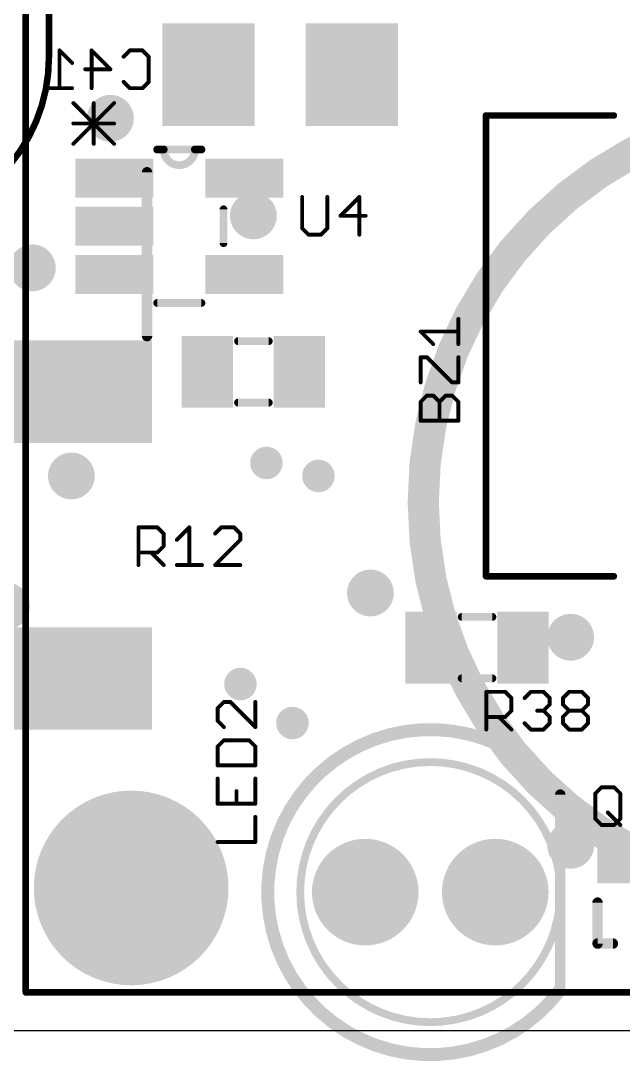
# Model space of a CAD drawing. Extents: x 0 to 96, y -11 to 42.
# Drawn here: x 33.56 to 45.32, y 9.4 to 29.72 of the extents above; entities that cross this region are included whole.
import ezdxf

# ---------------------------------------------------------------- set-up
doc = ezdxf.new("R2010")
doc.units = 0
for name, color, linetype in [('17', 82, 'CONTINUOUS'), ('18', 82, 'CONTINUOUS'), ('20', 7, 'CONTINUOUS'), ('21', 253, 'CONTINUOUS'), ('22', 253, 'CONTINUOUS'), ('29', 253, 'CONTINUOUS')]:
    doc.layers.add(name, color=color, linetype=linetype)

# ---------------------------------------------------------------- blocks, each defined once
blk = doc.blocks.new('RECT')
blk.add_solid([(-0.5, -0.5), (0.5, -0.5), (-0.5, 0.5), (0.5, 0.5)])
blk = doc.blocks.new('ROUNDP')
at = {"const_width": 0.5}
blk.add_lwpolyline([(0, -0.25, 1), (0, 0.25, 1), (0, -0.25)], format="xyb", dxfattribs=at)
blk = doc.blocks.new('ROUNDV')
at = {"const_width": 0.5}
blk.add_lwpolyline([(0, -0.25, 1), (0, 0.25, 1), (0, -0.25)], format="xyb", dxfattribs=at)

msp = doc.modelspace()

# ---------------------------------------------------------------- linework, layer by layer
at = {"layer": '20'}
msp.add_line((29.35, 10), (74.81, 10), dxfattribs=at)
at = {"layer": '21'}
for points, const_width in [([(33.652, 38.542), (33.652, 10.742)], 0.127), ([(34.1056, 32.9438), (34.1056, 29.0068)], 0.127), ([(34.5821, 28.1102), (35.3786, 27.3136)], 0.0762), ([(34.5821, 27.3136), (35.3786, 28.1102)], 0.0762), ([(34.9804, 27.3136), (34.9804, 28.1102)], 0.0762), ([(42.6424, 18.868), (42.6424, 27.868)], 0.127), ([(42.6424, 27.868), (45.1424, 27.868)], 0.127), ([(34.5821, 27.7119), (35.3786, 27.7119)], 0.0762), ([(36.3474, 27.2034), (36.2204, 27.2034)], 0.1524), ([(36.957, 27.2034), (36.3474, 27.2034)], 0.1524), ([(37.084, 27.2034), (36.957, 27.2034)], 0.1524), ([(39.0525, 26.2769), (39.0525, 25.6626)], 0.0762), ([(39.544, 25.6626), (39.544, 26.2769)], 0.0762), ([(40.1695, 26.2769), (39.8009, 25.9083)], 0.0762), ([(40.1695, 25.5397), (40.1695, 26.2769)], 0.0762), ([(37.5158, 25.3746), (37.5158, 26.035)], 0.1524), ([(39.8009, 25.9083), (40.2924, 25.9083)], 0.0762), ([(39.0525, 25.6626), (39.1754, 25.5397)], 0.0762), ([(39.4211, 25.5397), (39.544, 25.6626)], 0.0762), ([(39.1754, 25.5397), (39.4211, 25.5397)], 0.0762), ([(36.2204, 24.2062), (37.084, 24.2062)], 0.1524), ([(42.1043, 23.4029), (42.1043, 23.8944)], 0.0762), ([(41.6128, 23.4029), (41.3671, 23.6487)], 0.0762), ([(41.3671, 23.6487), (42.1043, 23.6487)], 0.0762), ([(38.4, 23.46), (37.8, 23.46)], 0.1524), ([(41.3671, 22.6545), (41.3671, 23.146)], 0.0762), ([(41.3671, 23.146), (41.4899, 23.146)], 0.0762), ([(41.4899, 23.146), (41.9814, 22.6545)], 0.0762), ([(42.1043, 22.6545), (42.1043, 23.146)], 0.0762), ([(41.9814, 22.6545), (42.1043, 22.6545)], 0.0762), ([(41.3671, 22.2747), (41.4899, 22.3976)], 0.0762), ([(41.4899, 22.3976), (41.6128, 22.3976)], 0.0762), ([(41.6128, 22.3976), (41.7357, 22.2747)], 0.0762), ([(41.7357, 22.2747), (41.8586, 22.3976)], 0.0762), ([(41.8586, 22.3976), (41.9814, 22.3976)], 0.0762), ([(41.9814, 22.3976), (42.1043, 22.2747)], 0.0762), ([(38.4, 22.26), (37.8, 22.26)], 0.1524), ([(41.3671, 21.9061), (41.3671, 22.2747)], 0.0762), ([(41.7357, 21.9061), (41.7357, 22.2747)], 0.0762), ([(42.1043, 22.2747), (42.1043, 21.9061)], 0.0762), ([(42.1043, 21.9061), (41.3671, 21.9061)], 0.0762), ([(35.8548, 19.0881), (35.8548, 19.8253)], 0.0762), ([(35.8548, 19.8253), (36.2234, 19.8253)], 0.0762), ([(36.2234, 19.8253), (36.3462, 19.7025)], 0.0762), ([(36.3462, 19.7025), (36.3462, 19.4567)], 0.0762), ([(36.6032, 19.5796), (36.8489, 19.8253)], 0.0762), ([(36.8489, 19.8253), (36.8489, 19.0881)], 0.0762), ([(37.4745, 19.8253), (37.3516, 19.7025)], 0.0762), ([(37.7202, 19.8253), (37.4745, 19.8253)], 0.0762), ([(37.8431, 19.7025), (37.7202, 19.8253)], 0.0762), ([(37.8431, 19.5796), (37.8431, 19.7025)], 0.0762), ([(37.3516, 19.0881), (37.8431, 19.5796)], 0.0762), ([(36.2234, 19.3338), (35.8548, 19.3338)], 0.0762), ([(36.1005, 19.3338), (36.3462, 19.0881)], 0.0762), ([(36.3462, 19.4567), (36.2234, 19.3338)], 0.0762), ([(36.6032, 19.0881), (37.0947, 19.0881)], 0.0762), ([(37.8431, 19.0881), (37.3516, 19.0881)], 0.0762), ([(42.6424, 18.868), (45.1424, 18.868)], 0.127), ([(42.7688, 18.0752), (42.1688, 18.0752)], 0.1524), ([(42.7688, 16.8752), (42.1688, 16.8752)], 0.1524), ([(42.6493, 15.875), (42.6493, 16.6122)], 0.0762), ([(42.6493, 16.6122), (43.0179, 16.6122)], 0.0762), ([(43.0179, 16.6122), (43.1407, 16.4894)], 0.0762), ([(43.1407, 16.4894), (43.1407, 16.2436)], 0.0762), ([(43.3977, 16.4894), (43.5205, 16.6122)], 0.0762), ([(43.5205, 16.6122), (43.7663, 16.6122)], 0.0762), ([(43.7663, 16.6122), (43.8892, 16.4894)], 0.0762), ([(43.8892, 16.4894), (43.8892, 16.3665)], 0.0762), ([(44.1461, 16.4894), (44.269, 16.6122)], 0.0762), ([(44.1461, 16.3665), (44.1461, 16.4894)], 0.0762), ([(44.269, 16.6122), (44.5147, 16.6122)], 0.0762), ([(44.5147, 16.6122), (44.6376, 16.4894)], 0.0762), ([(44.6376, 16.4894), (44.6376, 16.3665)], 0.0762), ([(37.5237, 16.4146), (37.4009, 16.2918)], 0.0762), ([(37.4009, 16.2918), (37.4009, 16.046)], 0.0762), ([(37.6466, 16.4146), (37.5237, 16.4146)], 0.0762), ([(38.1381, 15.9231), (37.6466, 16.4146)], 0.0762), ([(38.1381, 16.4146), (38.1381, 15.9231)], 0.0762), ([(43.1407, 16.2436), (43.0179, 16.1207)], 0.0762), ([(43.7663, 16.2436), (43.6434, 16.2436)], 0.0762), ([(43.8892, 16.3665), (43.7663, 16.2436)], 0.0762), ([(43.7663, 16.2436), (43.8892, 16.1207)], 0.0762), ([(44.269, 16.2436), (44.1461, 16.3665)], 0.0762), ([(44.1461, 16.1207), (44.269, 16.2436)], 0.0762), ([(44.269, 16.2436), (44.5147, 16.2436)], 0.0762), ([(44.6376, 16.3665), (44.5147, 16.2436)], 0.0762), ([(44.5147, 16.2436), (44.6376, 16.1207)], 0.0762), ([(37.4009, 16.046), (37.5237, 15.9231)], 0.0762), ([(43.0179, 16.1207), (42.6493, 16.1207)], 0.0762), ([(42.895, 16.1207), (43.1407, 15.875)], 0.0762), ([(43.8892, 16.1207), (43.8892, 15.9979)], 0.0762), ([(44.1461, 15.9979), (44.1461, 16.1207)], 0.0762), ([(44.6376, 16.1207), (44.6376, 15.9979)], 0.0762), ([(43.5205, 15.875), (43.3977, 15.9979)], 0.0762), ([(43.7663, 15.875), (43.5205, 15.875)], 0.0762), ([(43.8892, 15.9979), (43.7663, 15.875)], 0.0762), ([(44.269, 15.875), (44.1461, 15.9979)], 0.0762), ([(44.5147, 15.875), (44.269, 15.875)], 0.0762), ([(44.6376, 15.9979), (44.5147, 15.875)], 0.0762), ([(37.5237, 15.6662), (37.4009, 15.5433)], 0.0762), ([(38.0152, 15.6662), (37.5237, 15.6662)], 0.0762), ([(38.1381, 15.5433), (38.0152, 15.6662)], 0.0762), ([(37.4009, 15.5433), (37.4009, 15.1747)], 0.0762), ([(38.1381, 15.1747), (38.1381, 15.5433)], 0.0762), ([(37.4009, 15.1747), (38.1381, 15.1747)], 0.0762), ([(37.4009, 14.9178), (37.4009, 14.4263)], 0.0762), ([(38.1381, 14.4263), (38.1381, 14.9178)], 0.0762), ([(37.7695, 14.4263), (37.7695, 14.6721)], 0.0762), ([(44.0944, 10.795), (44.0944, 14.605)], 0.2032), ([(44.7772, 14.6241), (44.9, 14.7469)], 0.0762), ([(44.7772, 14.1326), (44.7772, 14.6241)], 0.0762), ([(44.9, 14.7469), (45.1458, 14.7469)], 0.0762), ([(45.1458, 14.7469), (45.2687, 14.6241)], 0.0762), ([(45.2687, 14.6241), (45.2687, 14.1326)], 0.0762), ([(37.4009, 14.4263), (38.1381, 14.4263)], 0.0762), ([(45.0229, 14.2554), (45.2687, 14.0097)], 0.0762), ([(38.1381, 13.6779), (38.1381, 14.1694)], 0.0762), ([(44.9, 14.0097), (44.7772, 14.1326)], 0.0762), ([(45.1458, 14.0097), (44.9, 14.0097)], 0.0762), ([(45.2687, 14.1326), (45.1458, 14.0097)], 0.0762), ([(37.4009, 13.6779), (38.1381, 13.6779)], 0.0762), ([(44.8232, 11.6952), (44.8232, 12.4952)], 0.2032), ([(45.1232, 11.6952), (44.8232, 11.6952)], 0.2032), ([(33.652, 10.742), (60.952, 10.742)], 0.127)]:
    msp.add_lwpolyline(points, dxfattribs=dict(at, const_width=const_width))
for points, const_width in [([(30.8356, 25.7368, 0.4142), (34.1056, 29.0068)], 0.127), ([(34.1374, 29.0068, 1), (34.0739, 29.0068)], 0.0635), ([(34.0739, 29.0068, 1), (34.1374, 29.0068)], 0.0635), ([(34.5956, 28.1237, 1), (34.5686, 28.0967)], 0.0381), ([(34.9994, 28.1102, 1), (34.9613, 28.1102)], 0.0381), ([(35.3921, 28.0967, 1), (35.3652, 28.1237)], 0.0381), ([(42.6742, 27.868, 1), (42.6106, 27.868)], 0.0635), ([(42.6424, 27.8998, 1), (42.6424, 27.8363)], 0.0635), ([(45.1424, 27.8363, 1), (45.1424, 27.8998)], 0.0635), ([(34.5821, 27.731, 1), (34.5821, 27.6929)], 0.0381), ([(35.3786, 27.6929, 1), (35.3786, 27.731)], 0.0381), ([(34.5686, 27.3271, 1), (34.5956, 27.3002)], 0.0381), ([(34.9613, 27.3136, 1), (34.9994, 27.3136)], 0.0381), ([(35.3652, 27.3002, 1), (35.3921, 27.3271)], 0.0381), ([(36.2204, 27.2415, 1), (36.2204, 27.1653)], 0.0762), ([(36.3474, 27.2415, 1), (36.3474, 27.1653)], 0.0762), ([(36.3474, 27.2034, 1), (36.957, 27.2034)], 0.1524), ([(36.3855, 27.2034, 1), (36.3093, 27.2034)], 0.0762), ([(36.3474, 27.1653, 1), (36.3474, 27.2415)], 0.0762), ([(36.957, 27.2415, 1), (36.957, 27.1653)], 0.0762), ([(36.9951, 27.2034, 1), (36.9189, 27.2034)], 0.0762), ([(36.957, 27.1653, 1), (36.957, 27.2415)], 0.0762), ([(37.084, 27.1653, 1), (37.084, 27.2415)], 0.0762), ([(39.0716, 26.2769, 1), (39.0335, 26.2769)], 0.0381), ([(39.563, 26.2769, 1), (39.5249, 26.2769)], 0.0381), ([(40.1886, 26.2769, 1), (40.1505, 26.2769)], 0.0381), ([(40.183, 26.2635, 1), (40.1561, 26.2904)], 0.0381), ([(37.5539, 26.035, 1), (37.4777, 26.035)], 0.0762), ([(39.8009, 25.9274, 1), (39.8009, 25.8893)], 0.0381), ([(39.7874, 25.9218, 1), (39.8144, 25.8948)], 0.0381), ([(40.2924, 25.8893, 1), (40.2924, 25.9274)], 0.0381), ([(39.066, 25.676, 1), (39.039, 25.6491)], 0.0381), ([(39.0335, 25.6626, 1), (39.0716, 25.6626)], 0.0381), ([(39.5249, 25.6626, 1), (39.563, 25.6626)], 0.0381), ([(39.5575, 25.6491, 1), (39.5305, 25.676)], 0.0381), ([(37.4777, 25.3746, 1), (37.5539, 25.3746)], 0.0762), ([(39.1754, 25.5587, 1), (39.1754, 25.5206)], 0.0381), ([(39.1619, 25.5262, 1), (39.1888, 25.5532)], 0.0381), ([(39.4076, 25.5532, 1), (39.4346, 25.5262)], 0.0381), ([(39.4211, 25.5206, 1), (39.4211, 25.5587)], 0.0381), ([(40.1505, 25.5397, 1), (40.1886, 25.5397)], 0.0381), ([(36.2204, 24.2443, 1), (36.2204, 24.1681)], 0.0762), ([(37.084, 24.1681, 1), (37.084, 24.2443)], 0.0762), ([(42.1234, 23.8944, 1), (42.0853, 23.8944)], 0.0381), ([(41.3805, 23.6621, 1), (41.3536, 23.6352)], 0.0381), ([(41.3671, 23.6677, 1), (41.3671, 23.6296)], 0.0381), ([(42.1043, 23.6296, 1), (42.1043, 23.6677)], 0.0381), ([(37.8, 23.4981, 1), (37.8, 23.4219)], 0.0762), ([(38.4, 23.4219, 1), (38.4, 23.4981)], 0.0762), ([(41.5993, 23.3895, 1), (41.6263, 23.4164)], 0.0381), ([(42.0853, 23.4029, 1), (42.1234, 23.4029)], 0.0381), ([(41.3861, 23.146, 1), (41.348, 23.146)], 0.0381), ([(41.3671, 23.1651, 1), (41.3671, 23.127)], 0.0381), ([(41.5034, 23.1595, 1), (41.4765, 23.1325)], 0.0381), ([(41.4899, 23.127, 1), (41.4899, 23.1651)], 0.0381), ([(42.1234, 23.146, 1), (42.0853, 23.146)], 0.0381), ([(41.348, 22.6545, 1), (41.3861, 22.6545)], 0.0381), ([(41.9814, 22.6736, 1), (41.9814, 22.6355)], 0.0381), ([(41.968, 22.641, 1), (41.9949, 22.668)], 0.0381), ([(42.0853, 22.6545, 1), (42.1234, 22.6545)], 0.0381), ([(42.1043, 22.6355, 1), (42.1043, 22.6736)], 0.0381), ([(41.4899, 22.4166, 1), (41.4899, 22.3785)], 0.0381), ([(41.5034, 22.3841, 1), (41.4765, 22.4111)], 0.0381), ([(41.6263, 22.4111, 1), (41.5993, 22.3841)], 0.0381), ([(41.6128, 22.3785, 1), (41.6128, 22.4166)], 0.0381), ([(41.8586, 22.4166, 1), (41.8586, 22.3785)], 0.0381), ([(41.872, 22.3841, 1), (41.8451, 22.4111)], 0.0381), ([(41.9949, 22.4111, 1), (41.968, 22.3841)], 0.0381), ([(41.9814, 22.3785, 1), (41.9814, 22.4166)], 0.0381), ([(37.8, 22.2981, 1), (37.8, 22.2219)], 0.0762), ([(38.4, 22.2219, 1), (38.4, 22.2981)], 0.0762), ([(41.3861, 22.2747, 1), (41.348, 22.2747)], 0.0381), ([(41.3536, 22.2882, 1), (41.3805, 22.2612)], 0.0381), ([(41.7547, 22.2747, 1), (41.7166, 22.2747)], 0.0381), ([(41.7222, 22.2882, 1), (41.7492, 22.2612)], 0.0381), ([(41.7222, 22.2612, 1), (41.7492, 22.2882)], 0.0381), ([(42.1234, 22.2747, 1), (42.0853, 22.2747)], 0.0381), ([(42.0908, 22.2612, 1), (42.1178, 22.2882)], 0.0381), ([(41.348, 21.9061, 1), (41.3861, 21.9061)], 0.0381), ([(41.3671, 21.9252, 1), (41.3671, 21.8871)], 0.0381), ([(41.7166, 21.9061, 1), (41.7547, 21.9061)], 0.0381), ([(42.0853, 21.9061, 1), (42.1234, 21.9061)], 0.0381), ([(42.1043, 21.8871, 1), (42.1043, 21.9252)], 0.0381), ([(35.8548, 19.8444, 1), (35.8548, 19.8063)], 0.0381), ([(35.8738, 19.8253, 1), (35.8357, 19.8253)], 0.0381), ([(36.2368, 19.8388, 1), (36.2099, 19.8119)], 0.0381), ([(36.2234, 19.8063, 1), (36.2234, 19.8444)], 0.0381), ([(36.3653, 19.7025, 1), (36.3272, 19.7025)], 0.0381), ([(36.3328, 19.689, 1), (36.3597, 19.7159)], 0.0381), ([(36.868, 19.8253, 1), (36.8299, 19.8253)], 0.0381), ([(36.8624, 19.8119, 1), (36.8354, 19.8388)], 0.0381), ([(37.3381, 19.7159, 1), (37.3651, 19.689)], 0.0381), ([(37.4745, 19.8444, 1), (37.4745, 19.8063)], 0.0381), ([(37.4879, 19.8119, 1), (37.461, 19.8388)], 0.0381), ([(37.7337, 19.8388, 1), (37.7067, 19.8119)], 0.0381), ([(37.7202, 19.8063, 1), (37.7202, 19.8444)], 0.0381), ([(37.8621, 19.7025, 1), (37.824, 19.7025)], 0.0381), ([(37.8296, 19.689, 1), (37.8565, 19.7159)], 0.0381), ([(36.5897, 19.5931, 1), (36.6166, 19.5661)], 0.0381), ([(37.824, 19.5796, 1), (37.8621, 19.5796)], 0.0381), ([(37.8565, 19.5661, 1), (37.8296, 19.5931)], 0.0381), ([(35.8548, 19.3529, 1), (35.8548, 19.3148)], 0.0381), ([(36.114, 19.3473, 1), (36.087, 19.3204)], 0.0381), ([(36.2099, 19.3473, 1), (36.2368, 19.3204)], 0.0381), ([(36.2234, 19.3148, 1), (36.2234, 19.3529)], 0.0381), ([(36.3272, 19.4567, 1), (36.3653, 19.4567)], 0.0381), ([(36.3597, 19.4432, 1), (36.3328, 19.4702)], 0.0381), ([(35.8357, 19.0881, 1), (35.8738, 19.0881)], 0.0381), ([(36.3328, 19.0746, 1), (36.3597, 19.1016)], 0.0381), ([(36.6032, 19.1072, 1), (36.6032, 19.0691)], 0.0381), ([(36.8299, 19.0881, 1), (36.868, 19.0881)], 0.0381), ([(37.0947, 19.0691, 1), (37.0947, 19.1072)], 0.0381), ([(37.3516, 19.1072, 1), (37.3516, 19.0691)], 0.0381), ([(37.3381, 19.1016, 1), (37.3651, 19.0746)], 0.0381), ([(37.8431, 19.0691, 1), (37.8431, 19.1072)], 0.0381), ([(42.6106, 18.868, 1), (42.6742, 18.868)], 0.0635), ([(42.6424, 18.8998, 1), (42.6424, 18.8363)], 0.0635), ([(45.1424, 18.8363, 1), (45.1424, 18.8998)], 0.0635), ([(42.1688, 18.1133, 1), (42.1688, 18.0371)], 0.0762), ([(42.7688, 18.0371, 1), (42.7688, 18.1133)], 0.0762), ([(42.1688, 16.9133, 1), (42.1688, 16.8371)], 0.0762), ([(42.7688, 16.8371, 1), (42.7688, 16.9133)], 0.0762), ([(42.6683, 16.6122, 1), (42.6302, 16.6122)], 0.0381), ([(42.6493, 16.6313, 1), (42.6493, 16.5932)], 0.0381), ([(43.0313, 16.6257, 1), (43.0044, 16.5988)], 0.0381), ([(43.0179, 16.5932, 1), (43.0179, 16.6313)], 0.0381), ([(43.1598, 16.4894, 1), (43.1217, 16.4894)], 0.0381), ([(43.1273, 16.4759, 1), (43.1542, 16.5028)], 0.0381), ([(43.3842, 16.5028, 1), (43.4111, 16.4759)], 0.0381), ([(43.5205, 16.6313, 1), (43.5205, 16.5932)], 0.0381), ([(43.534, 16.5988, 1), (43.5071, 16.6257)], 0.0381), ([(43.7798, 16.6257, 1), (43.7528, 16.5988)], 0.0381), ([(43.7663, 16.5932, 1), (43.7663, 16.6313)], 0.0381), ([(43.9082, 16.4894, 1), (43.8701, 16.4894)], 0.0381), ([(43.8757, 16.4759, 1), (43.9026, 16.5028)], 0.0381), ([(44.1651, 16.4894, 1), (44.127, 16.4894)], 0.0381), ([(44.1326, 16.5028, 1), (44.1596, 16.4759)], 0.0381), ([(44.269, 16.6313, 1), (44.269, 16.5932)], 0.0381), ([(44.2824, 16.5988, 1), (44.2555, 16.6257)], 0.0381), ([(44.5282, 16.6257, 1), (44.5012, 16.5988)], 0.0381), ([(44.5147, 16.5932, 1), (44.5147, 16.6313)], 0.0381), ([(44.6566, 16.4894, 1), (44.6185, 16.4894)], 0.0381), ([(44.6241, 16.4759, 1), (44.651, 16.5028)], 0.0381), ([(37.4199, 16.2918, 1), (37.3818, 16.2918)], 0.0381), ([(37.3874, 16.3052, 1), (37.4143, 16.2783)], 0.0381), ([(37.5237, 16.4337, 1), (37.5237, 16.3956)], 0.0381), ([(37.5372, 16.4012, 1), (37.5103, 16.4281)], 0.0381), ([(37.6601, 16.4281, 1), (37.6331, 16.4012)], 0.0381), ([(37.6466, 16.3956, 1), (37.6466, 16.4337)], 0.0381), ([(38.1572, 16.4146, 1), (38.1191, 16.4146)], 0.0381), ([(43.1217, 16.2436, 1), (43.1598, 16.2436)], 0.0381), ([(43.1542, 16.2301, 1), (43.1273, 16.2571)], 0.0381), ([(43.6434, 16.2627, 1), (43.6434, 16.2246)], 0.0381), ([(43.7798, 16.2571, 1), (43.7528, 16.2301)], 0.0381), ([(43.7528, 16.2571, 1), (43.7798, 16.2301)], 0.0381), ([(43.7663, 16.2246, 1), (43.7663, 16.2627)], 0.0381), ([(43.8701, 16.3665, 1), (43.9082, 16.3665)], 0.0381), ([(43.9026, 16.353, 1), (43.8757, 16.38)], 0.0381), ([(44.1596, 16.38, 1), (44.1326, 16.353)], 0.0381), ([(44.127, 16.3665, 1), (44.1651, 16.3665)], 0.0381), ([(44.269, 16.2627, 1), (44.269, 16.2246)], 0.0381), ([(44.2824, 16.2301, 1), (44.2555, 16.2571)], 0.0381), ([(44.2555, 16.2301, 1), (44.2824, 16.2571)], 0.0381), ([(44.5282, 16.2571, 1), (44.5012, 16.2301)], 0.0381), ([(44.5012, 16.2571, 1), (44.5282, 16.2301)], 0.0381), ([(44.5147, 16.2246, 1), (44.5147, 16.2627)], 0.0381), ([(44.6185, 16.3665, 1), (44.6566, 16.3665)], 0.0381), ([(44.651, 16.353, 1), (44.6241, 16.38)], 0.0381), ([(37.4143, 16.0595, 1), (37.3874, 16.0325)], 0.0381), ([(37.3818, 16.046, 1), (37.4199, 16.046)], 0.0381), ([(42.6493, 16.1398, 1), (42.6493, 16.1017)], 0.0381), ([(42.9085, 16.1342, 1), (42.8815, 16.1073)], 0.0381), ([(43.0044, 16.1342, 1), (43.0313, 16.1073)], 0.0381), ([(43.0179, 16.1017, 1), (43.0179, 16.1398)], 0.0381), ([(43.9082, 16.1207, 1), (43.8701, 16.1207)], 0.0381), ([(43.8757, 16.1073, 1), (43.9026, 16.1342)], 0.0381), ([(44.1651, 16.1207, 1), (44.127, 16.1207)], 0.0381), ([(44.1326, 16.1342, 1), (44.1596, 16.1073)], 0.0381), ([(44.6566, 16.1207, 1), (44.6185, 16.1207)], 0.0381), ([(44.6241, 16.1073, 1), (44.651, 16.1342)], 0.0381), ([(37.5103, 15.9097, 1), (37.5372, 15.9366)], 0.0381), ([(38.1191, 15.9231, 1), (38.1572, 15.9231)], 0.0381), ([(38.1246, 15.9097, 1), (38.1516, 15.9366)], 0.0381), ([(44.0944, 14.605, 3), (44.0944, 10.795)], 0.254), ([(42.6302, 15.875, 1), (42.6683, 15.875)], 0.0381), ([(43.1273, 15.8615, 1), (43.1542, 15.8885)], 0.0381), ([(43.4111, 16.0113, 1), (43.3842, 15.9844)], 0.0381), ([(43.5205, 15.8941, 1), (43.5205, 15.8559)], 0.0381), ([(43.5071, 15.8615, 1), (43.534, 15.8885)], 0.0381), ([(43.7528, 15.8885, 1), (43.7798, 15.8615)], 0.0381), ([(43.7663, 15.8559, 1), (43.7663, 15.8941)], 0.0381), ([(43.8701, 15.9979, 1), (43.9082, 15.9979)], 0.0381), ([(43.9026, 15.9844, 1), (43.8757, 16.0113)], 0.0381), ([(44.1596, 16.0113, 1), (44.1326, 15.9844)], 0.0381), ([(44.127, 15.9979, 1), (44.1651, 15.9979)], 0.0381), ([(44.269, 15.8941, 1), (44.269, 15.8559)], 0.0381), ([(44.2555, 15.8615, 1), (44.2824, 15.8885)], 0.0381), ([(44.5012, 15.8885, 1), (44.5282, 15.8615)], 0.0381), ([(44.5147, 15.8559, 1), (44.5147, 15.8941)], 0.0381), ([(44.6185, 15.9979, 1), (44.6566, 15.9979)], 0.0381), ([(44.651, 15.9844, 1), (44.6241, 16.0113)], 0.0381), ([(37.5237, 15.6853, 1), (37.5237, 15.6472)], 0.0381), ([(37.5372, 15.6527, 1), (37.5103, 15.6797)], 0.0381), ([(38.0287, 15.6797, 1), (38.0018, 15.6527)], 0.0381), ([(38.0152, 15.6472, 1), (38.0152, 15.6853)], 0.0381), ([(37.4199, 15.5433, 1), (37.3818, 15.5433)], 0.0381), ([(37.3874, 15.5568, 1), (37.4143, 15.5299)], 0.0381), ([(38.1572, 15.5433, 1), (38.1191, 15.5433)], 0.0381), ([(38.1246, 15.5299, 1), (38.1516, 15.5568)], 0.0381), ([(41.5544, 10.16, 1), (41.5544, 15.24, 1), (41.5544, 10.16)], 0.1524), ([(37.3818, 15.1747, 1), (37.4199, 15.1747)], 0.0381), ([(37.4009, 15.1938, 1), (37.4009, 15.1557)], 0.0381), ([(38.1191, 15.1747, 1), (38.1572, 15.1747)], 0.0381), ([(38.1381, 15.1557, 1), (38.1381, 15.1938)], 0.0381), ([(37.4199, 14.9178, 1), (37.3818, 14.9178)], 0.0381), ([(38.1572, 14.9178, 1), (38.1191, 14.9178)], 0.0381), ([(37.7885, 14.6721, 1), (37.7504, 14.6721)], 0.0381), ([(44.1452, 14.605, 1), (44.0436, 14.605)], 0.1016), ([(44.7962, 14.6241, 1), (44.7581, 14.6241)], 0.0381), ([(44.7637, 14.6375, 1), (44.7906, 14.6106)], 0.0381), ([(44.9, 14.766, 1), (44.9, 14.7279)], 0.0381), ([(44.9135, 14.7335, 1), (44.8866, 14.7604)], 0.0381), ([(45.1593, 14.7604, 1), (45.1323, 14.7335)], 0.0381), ([(45.1458, 14.7279, 1), (45.1458, 14.766)], 0.0381), ([(45.2877, 14.6241, 1), (45.2496, 14.6241)], 0.0381), ([(45.2552, 14.6106, 1), (45.2821, 14.6375)], 0.0381), ([(37.3818, 14.4263, 1), (37.4199, 14.4263)], 0.0381), ([(37.4009, 14.4454, 1), (37.4009, 14.4073)], 0.0381), ([(37.7504, 14.4263, 1), (37.7885, 14.4263)], 0.0381), ([(38.1191, 14.4263, 1), (38.1572, 14.4263)], 0.0381), ([(38.1381, 14.4073, 1), (38.1381, 14.4454)], 0.0381), ([(45.0364, 14.2689, 1), (45.0094, 14.242)], 0.0381), ([(38.1572, 14.1694, 1), (38.1191, 14.1694)], 0.0381), ([(44.7581, 14.1326, 1), (44.7962, 14.1326)], 0.0381), ([(44.7906, 14.146, 1), (44.7637, 14.1191)], 0.0381), ([(44.9, 14.0288, 1), (44.9, 13.9907)], 0.0381), ([(44.8866, 13.9962, 1), (44.9135, 14.0232)], 0.0381), ([(45.1323, 14.0232, 1), (45.1593, 13.9962)], 0.0381), ([(45.1458, 13.9907, 1), (45.1458, 14.0288)], 0.0381), ([(45.2496, 14.1326, 1), (45.2877, 14.1326)], 0.0381), ([(45.2821, 14.1191, 1), (45.2552, 14.146)], 0.0381), ([(45.2552, 13.9962, 1), (45.2821, 14.0232)], 0.0381), ([(37.4009, 13.697, 1), (37.4009, 13.6589)], 0.0381), ([(38.1191, 13.6779, 1), (38.1572, 13.6779)], 0.0381), ([(38.1381, 13.6589, 1), (38.1381, 13.697)], 0.0381), ([(44.874, 12.4952, 1), (44.7724, 12.4952)], 0.1016), ([(44.8232, 11.746, 1), (44.8232, 11.6444)], 0.1016), ([(45.1232, 11.6444, 1), (45.1232, 11.746)], 0.1016), ([(44.7724, 11.6952, 1), (44.874, 11.6952)], 0.1016), ([(33.6202, 10.742, 1), (33.6838, 10.742)], 0.0635), ([(33.652, 10.7738, 1), (33.652, 10.7103)], 0.0635), ([(44.0436, 10.795, 1), (44.1452, 10.795)], 0.1016)]:
    msp.add_lwpolyline(points, format="xyb", dxfattribs=dict(at, const_width=const_width))
at = {"layer": '22'}
for points, const_width in [([(34.5584, 28.8934), (34.3126, 29.1391)], 0.0762), ([(34.3126, 29.1391), (34.3126, 28.4019)], 0.0762), ([(34.9382, 28.4019), (34.9382, 29.1391)], 0.0762), ([(34.9382, 29.1391), (35.3068, 28.7705)], 0.0762), ([(35.5637, 29.0163), (35.6866, 29.1391)], 0.0762), ([(35.6866, 29.1391), (35.9323, 29.1391)], 0.0762), ([(35.9323, 29.1391), (36.0552, 29.0163)], 0.0762), ([(36.0552, 29.0163), (36.0552, 28.5248)], 0.0762), ([(35.3068, 28.7705), (34.8153, 28.7705)], 0.0762), ([(35.6866, 28.4019), (35.5637, 28.5248)], 0.0762), ([(36.0552, 28.5248), (35.9323, 28.4019)], 0.0762), ([(34.5584, 28.4019), (34.0669, 28.4019)], 0.0762), ([(35.9323, 28.4019), (35.6866, 28.4019)], 0.0762), ([(36.0218, 23.5587), (36.0218, 26.7587)], 0.2032)]:
    msp.add_lwpolyline(points, dxfattribs=dict(at, const_width=const_width))
for points, const_width in [([(34.3317, 29.1391, 1), (34.2936, 29.1391)], 0.0381), ([(34.3261, 29.1526, 1), (34.2992, 29.1257)], 0.0381), ([(34.9572, 29.1391, 1), (34.9191, 29.1391)], 0.0381), ([(34.9516, 29.1526, 1), (34.9247, 29.1257)], 0.0381), ([(35.6866, 29.1582, 1), (35.6866, 29.1201)], 0.0381), ([(35.7001, 29.1257, 1), (35.6731, 29.1526)], 0.0381), ([(35.9458, 29.1526, 1), (35.9189, 29.1257)], 0.0381), ([(35.9323, 29.1201, 1), (35.9323, 29.1582)], 0.0381), ([(34.5449, 28.8799, 1), (34.5718, 28.9069)], 0.0381), ([(35.5502, 29.0297, 1), (35.5772, 29.0028)], 0.0381), ([(36.0742, 29.0163, 1), (36.0361, 29.0163)], 0.0381), ([(36.0417, 29.0028, 1), (36.0687, 29.0297)], 0.0381), ([(34.8153, 28.7896, 1), (34.8153, 28.7515)], 0.0381), ([(35.2933, 28.757, 1), (35.3203, 28.784)], 0.0381), ([(35.3068, 28.7515, 1), (35.3068, 28.7896)], 0.0381), ([(35.5772, 28.5382, 1), (35.5502, 28.5113)], 0.0381), ([(36.0361, 28.5248, 1), (36.0742, 28.5248)], 0.0381), ([(36.0687, 28.5113, 1), (36.0417, 28.5382)], 0.0381), ([(34.0669, 28.421, 1), (34.0669, 28.3829)], 0.0381), ([(34.2936, 28.4019, 1), (34.3317, 28.4019)], 0.0381), ([(34.5584, 28.3829, 1), (34.5584, 28.421)], 0.0381), ([(34.9191, 28.4019, 1), (34.9572, 28.4019)], 0.0381), ([(35.6866, 28.421, 1), (35.6866, 28.3829)], 0.0381), ([(35.6731, 28.3884, 1), (35.7001, 28.4154)], 0.0381), ([(35.9189, 28.4154, 1), (35.9458, 28.3884)], 0.0381), ([(35.9323, 28.3829, 1), (35.9323, 28.421)], 0.0381), ([(49.149, 12.5886, 1), (49.149, 28.0514, 1), (49.149, 12.5886)], 0.6096), ([(36.0726, 26.7587, 1), (35.971, 26.7587)], 0.1016), ([(35.971, 23.5587, 1), (36.0726, 23.5587)], 0.1016)]:
    msp.add_lwpolyline(points, format="xyb", dxfattribs=dict(at, const_width=const_width))

# ---------------------------------------------------------------- block references
at = {"layer": '17'}
for p, xscale, yscale in [((35.712, 12.782), 3.6, 3.6), ((35.712, 12.782), 3.6, 3.6), ((40.2844, 12.7), 1.8796, 1.8796), ((40.2844, 12.7), 1.8796, 1.8796), ((42.8244, 12.7), 1.8796, 1.8796), ((42.8244, 12.7), 1.8796, 1.8796)]:
    msp.add_blockref('ROUNDP', p, dxfattribs=dict(at, xscale=xscale, yscale=yscale))
at = {"layer": '18'}
for p, xscale, yscale in [((35.306, 27.813), 0.9144, 0.9144), ((38.1, 25.908), 0.9144, 0.9144), ((33.782, 24.892), 0.9144, 0.9144), ((38.354, 21.082), 0.635, 0.635), ((34.544, 20.828), 0.9144, 0.9144), ((39.37, 20.828), 0.635, 0.635), ((40.386, 18.542), 0.9144, 0.9144), ((33.274, 18.288), 0.9144, 0.9144), ((44.2976, 17.6784), 0.9144, 0.9144), ((37.846, 16.764), 0.635, 0.635), ((38.862, 16.002), 0.635, 0.635), ((44.2976, 13.6144), 0.9144, 0.9144)]:
    msp.add_blockref('ROUNDV', p, dxfattribs=dict(at, xscale=xscale, yscale=yscale))
at = {"layer": '29'}
for name, p, xscale, yscale in [('RECT', (37.2207, 28.6639), 1.8032, 2.0032), ('RECT', (40.0207, 28.6639), 1.8032, 2.0032), ('RECT', (35.3822, 26.6446), 1.524, 0.762), ('RECT', (37.9222, 26.6446), 1.524, 0.762), ('RECT', (35.3822, 25.7048), 1.524, 0.762), ('RECT', (35.3822, 24.765), 1.524, 0.762), ('RECT', (37.9222, 24.765), 1.524, 0.762), ('ROUNDP', (35.712, 12.782), 3.8032, 3.8032), ('ROUNDP', (40.2844, 12.7), 2.0828, 2.0828), ('ROUNDP', (42.8244, 12.7), 2.0828, 2.0828)]:
    msp.add_blockref(name, p, dxfattribs=dict(at, xscale=xscale, yscale=yscale))
for p, xscale, yscale, rotation in [((34.417, 22.4723), 2.0032, 3.4032, 270), ((37.2, 22.86), 1.0032, 1.4032, 180), ((39, 22.86), 1.0032, 1.4032, 180), ((41.5688, 17.4752), 1.0032, 1.4032, 180), ((43.3688, 17.4752), 1.0032, 1.4032, 180), ((34.417, 16.8723), 2.0032, 3.4032, 270), ((45.2732, 13.3202), 0.9032, 0.9032, 180)]:
    msp.add_blockref('RECT', p, dxfattribs=dict(at, xscale=xscale, yscale=yscale, rotation=rotation))

doc.saveas('drawing.dxf')
